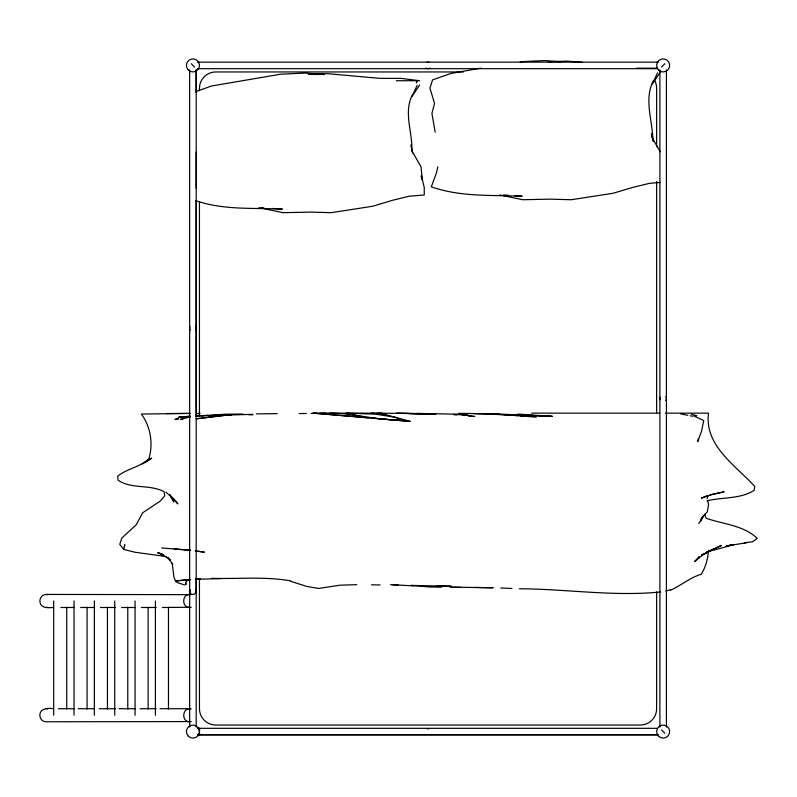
<?xml version="1.0" encoding="UTF-8"?>
<svg xmlns="http://www.w3.org/2000/svg" width="797" height="797" viewBox="0 0 797 797"><rect width="100%" height="100%" fill="white"/><g stroke="black" fill="none" stroke-linecap="round" stroke-linejoin="round"><path stroke-width="1.2" d="M196.192 578.752L196.192 591.185L195.454 591.165M196.192 414.53L196.192 200.555M196.192 188.112L196.192 152.038M196.192 92.322L196.192 69.927M199.439 733.878L199.459 734.854L199.459 733.569C199.479 737.783 199.479 725.28 199.459 729.594L199.459 728.348L199.439 729.932M698.122 439.057L697.813 441.498L701.649 430.928L703.721 420.527L693.788 415.914M166.155 556.545L134.852 552.221L123.814 549.422L124.8 544.69L124.262 546.463M701.001 520.262L701.49 517.99M437.822 166.842L436.517 172.72L431.287 186.827C460.746 197.118 491.61 194.956 522.165 196.211L514.723 195.683M707.128 498.862L707.955 495.405L705.235 496.461M412.637 94.365C403.113 112.178 412.647 131.973 411.91 150.822L420.995 166.732L422.31 179.694L421.085 176.167M416.343 82.998L417.09 80.726M653.45 80.646C643.607 99.486 652.693 120.536 652.902 140.411M700.762 521.407L702.994 516.336M417.09 85.438L411.9 96.636L419.71 84.851M657.545 72.876L652.325 84.044L660.185 72.298M698.79 523.49L703.881 515.45L701.818 517.881L707.347 511.714L708.563 504.431L707.846 501.303M661.56 67.018L664.828 63.75M699.208 556.465L694.536 561.646L704.418 553.716M144.885 462.668L151.699 458.155L142.185 464.063M705.385 553.178L721.255 545.457L701.808 555.12L713.664 549.023L706.949 551.823M711.153 550.388L712.149 549.88L701.808 555.12M704.289 496.88L701.44 498.145L711.432 494.728L724.164 491.799L709.997 494.817M195.554 91.695L211.514 86.016L280.474 74.231L305.201 73.075L324.379 74.559M670.805 590.129C681.206 585.357 690.003 577.626 701.221 574.229C705.445 567.534 707.975 559.165 708.304 551.295M707.009 551.923L733.698 544.73L729.394 545.407M665.734 590.985L671.024 589.631M190.334 579.648L188.222 580.077L185.94 581.81L185.93 584.649L185.651 583.125M707.069 500.845C722.62 496.91 740.194 499.301 754.191 490.324L754.729 486.389C735.681 465.448 704.269 445.752 708.523 413.145L665.415 413.145M746.64 542.797L729.534 545.417M481.099 68.094L450.883 73.454L432.542 79.929L429.942 88.138L434.534 103.421L431.914 113.413L435.182 132.182M726.107 545.935L728.319 545.576M726.485 545.885L733.698 544.73M191.24 594.652L45.977 594.432C41.892 594.423 39.013 598.846 40.059 602.652C41.464 608.639 48.806 607.752 53.409 607.493M45.977 607.493L47.561 607.274M162.409 607.493L191.24 607.274M53.409 708.722C48.328 707.786 39.79 708.254 39.85 715.258C39.81 718.595 42.54 721.783 45.977 721.783L191.24 721.564M191.24 708.951C182.503 706.521 180.71 721.823 189.656 721.783M660.334 591.972C613.521 596.714 566.239 588.953 519.295 588.774M189.716 579.419L175.539 580.983L174.015 577.436L172.162 563.17M182.882 419.073L180.421 419.371L190.433 416.891M744.348 542.747L752.557 541.781L757.15 538.364C743.501 525.113 723.218 524.356 706.092 518.189L704.608 514.254M196.241 416.223L225.631 414.181L242.916 414.022M178.628 418.943L174.951 419.371L177.313 418.853L178.747 417.299L190.294 416.144M190.632 579.558L175.539 580.983L177.502 582.637L184.595 584.918M189.816 416.323L178.747 417.299L189.596 416.442M660.125 182.473L649.714 183.29L632.718 187.405L613.102 193.273L571.23 199.728L550.299 199.15L522.842 199.728L499.759 194.956M195.614 415.974L198.025 415.785M199.559 415.516L197.188 415.685L199.569 415.576M196.152 415.606L199.878 415.367M207.957 415.317L200.884 415.685L226.697 415.277M195.534 579.309L200.436 579.06L196.022 579.2M199.718 415.456L196.112 415.626L199.888 415.596M520.202 61.708L545.068 60.552L560.729 61.758M221.556 578.602L195.295 579.309M208.147 415.635L252.918 414.32M248.963 414.848L252.679 414.779M299.184 413.593L306.417 413.474M311.238 413.394L314.855 413.334M319.677 413.245L325.704 413.145M189.985 413.404L141.308 414.051C150.653 426.405 153.363 444.009 148.909 458.624C140.103 467.291 126.982 468.516 117.637 476.277L118.155 480.262C131.664 489.358 149.796 484.138 164.052 491.659L164.73 495.834L160.297 501.054L142.593 512.82L136.347 524.645L121.772 538.124L119.769 544.441L123.814 549.422M256.385 413.872L277.266 413.653M166.473 413.573L190.114 413.394M197.586 413.344L200.067 413.324M211.942 578.323C238.173 579.11 264.773 576.261 290.736 580.893M197.437 62.146L658.192 62.146M636.614 68.183L657.555 68.183M197.437 68.681L657.415 68.681M463.525 71.949L215.788 71.949A16.329 16.329 0 0 0 199.459 88.278L199.459 90.758M396.268 80.726L419.7 80.726L400.831 78.355L380.01 78.355L327.318 73.653L308.449 74.231L318.212 74.529M313.241 413.145L380.239 413.145L410.286 421.414L313.241 413.145L368.553 417.827M531.679 413.145L659.677 413.145M356.767 584.689L339.871 585.197L318.651 588.455L306.895 586.462L290.995 581.402M451.381 587.339L461.025 587.339M190.274 591.165L189.656 591.165L189.656 594.432C181.726 594.343 181.726 607.583 189.656 607.493M60.841 607.493L74.46 607.493M80.656 607.493L94.285 607.493M100.472 607.493L115.336 607.493M121.533 607.493L135.161 607.493M141.348 607.493L156.212 607.493M58.36 708.722L74.46 708.722M78.176 708.722L94.285 708.722M99.236 708.722L115.336 708.722M119.052 708.722L135.161 708.722M140.113 708.722L156.212 708.722M159.928 708.722L189.656 708.722M197.437 728.319L657.405 728.319M197.905 734.734L658.183 734.734M197.437 734.854L657.405 734.854M376.911 413.225L408.931 413.374M416.97 413.384L459.152 414.251L474.803 416.522L468.616 416.034M380.239 413.404L382.719 413.424M408.781 413.573L436.089 413.743L396.567 413.294L432.522 414.051L409.688 413.464M458.494 413.334L498.962 413.872M380.099 413.763L382.58 413.792M454.35 414.809L456.82 414.838M463.007 414.928L467.959 414.998L453.493 414.42M371.492 584.819L380.109 584.938M449.807 587.09L492.098 587.778M413.782 585.925L390.59 584.56M441.518 587.18L429.145 586.961L410.953 585.397L451.431 586.243L437.234 585.954M499.52 414.45L517.861 415.655M475.46 587.429L493.463 587.788M371.322 413.145L374.839 413.254M380.697 413.434L383.038 413.504L384.672 414.57M550.777 61.787L548.326 61.708L567.305 61.13L582.338 62.315M473.567 413.683L519.166 415.267M346.745 413.145L375.616 414.181L395.262 417.279L401.001 419.909C376.931 420.547 353.609 413.095 329.599 413.145M500.775 588.017L511.883 588.465M521.417 415.048L552.401 416.413L517.861 414.071M496.84 413.962L552.401 416.413M395.192 585.187L398.42 585.347L391.556 584.659M503.545 194.896L508.506 195.245M261.426 207.658L263.897 207.838M272.544 208.455L282.427 209.153C253.277 207.628 223.728 210.418 195.594 200.585M161.652 547.957L190.652 550.299M520.302 415.865L536.222 417.18M174.204 548.864L190.593 550.358M504.391 414.54L524.436 416.283M372.239 418.146L410.286 421.414M195.195 550.956L204.391 552.152L195.504 550.886M45.977 594.432L47.561 594.652M45.977 708.722L47.561 708.951M680.548 413.862L687.801 415.307M690.222 415.795L692.643 416.273M258.935 207.648L283.104 212.679L310.402 212.102L331.233 212.679L372.876 206.214L392.393 200.316L409.299 196.192L424.253 195.006L424.253 187.355L421.384 175.748M345.958 413.145L366.102 417.618M691.597 414.32L696.917 415.785M170.07 560.012L166.483 557.252L157.826 552.63L162.867 554.513M157.826 552.63L163.146 554.612M165.915 492.207L174.065 499.121L177.87 503.923L169.751 494.698L173.766 501.771L169.751 494.698M170.389 559.773L167.998 557.472L172.79 564.455M191.27 63.75L194.538 67.018M661.56 729.962L664.828 733.23M660.265 151.809L652.335 138.06L651.627 134.544M651.508 133.378L653.291 141.597M410.824 144.944L412.597 153.193M666.422 69.927L666.422 727.073M659.896 69.927L659.896 727.073M656.628 146.718L656.628 88.278A16.329 16.329 0 0 0 654.447 80.108M656.628 181.527L656.628 412.796M656.628 591.842L656.628 708.722A16.329 16.329 0 0 1 640.3 725.051L215.788 725.051A16.329 16.329 0 0 1 199.459 708.722L199.459 579.409M199.459 201.422L199.459 416.532M199.459 728.319L199.459 729.952M199.459 733.499L199.459 734.854M196.192 69.927L196.192 727.083M189.656 69.927L189.656 727.073M168.466 607.175L168.466 709.041M155.405 600.958L155.405 715.258M148.122 607.175L148.122 709.041M135.062 600.958L135.062 715.258M127.779 607.175L127.779 709.041M114.718 600.958L114.718 715.258M107.436 607.175L107.436 709.041M94.375 600.958L94.375 715.258M87.092 607.175L87.092 709.041M74.031 600.958L74.031 715.258M66.749 607.175L66.749 709.041M53.688 600.958L53.688 715.258M195.763 589.551A3.268 3.268 0 0 1 192.904 594.432A3.268 3.268 0 0 1 190.104 589.511M665.774 396.537A3.268 3.268 0 0 1 665.734 400.512M660.135 399.725A3.268 3.268 0 0 1 660.155 397.225M427.142 728.876A2.849 2.849 0 0 1 428.617 728.787M429.972 68.054A3.268 3.268 0 0 1 425.997 67.954M426.863 62.375A3.268 3.268 0 0 1 429.364 62.425M195.604 326.431A3.268 3.268 0 0 1 195.883 329.679M190.244 330.157A3.268 3.268 0 0 1 189.975 326.9M224.047 415.337L196.132 418.833L231.947 414.609L224.047 415.337M188.311 70.036A6.535 6.535 0 0 0 199.23 67.107A6.535 6.535 0 0 0 191.23 59.108A6.535 6.535 0 0 0 188.311 70.036M658.541 70.036A6.535 6.535 0 0 0 669.47 67.107A6.535 6.535 0 0 0 661.47 59.108A6.535 6.535 0 0 0 658.541 70.036M658.541 736.199A6.535 6.535 0 0 0 669.47 733.27A6.535 6.535 0 0 0 661.47 725.28A6.535 6.535 0 0 0 658.541 736.199M188.311 736.199A6.535 6.535 0 0 0 199.23 733.27A6.535 6.535 0 0 0 191.23 725.28A6.535 6.535 0 0 0 188.311 736.199"/></g></svg>
